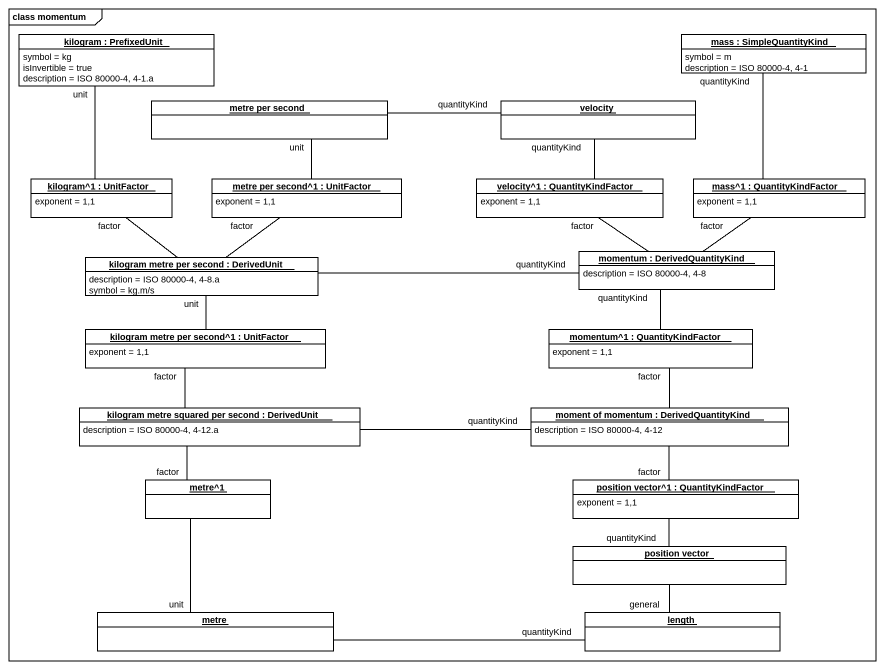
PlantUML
@startuml
mainframe class momentum
hide circle
hide empty members
object "kilogram : PrefixedUnit" as kilogram #FFFFFF {
  symbol = kg
  isInvertible = true
  description = ISO 80000-4, 4-1.a
}
object "mass : SimpleQuantityKind" as mass #FFFFFF {
  symbol = m
  description = ISO 80000-4, 4-1
}
object "metre per second" as metre_per_second #FFFFFF
object velocity #FFFFFF
object "kilogram^1 : UnitFactor" as kilogram_1 #FFFFFF {
  exponent = 1,1
}
object "metre per second^1 : UnitFactor" as metre_per_second_1 #FFFFFF {
  exponent = 1,1
}
object "velocity^1 : QuantityKindFactor" as velocity_1 #FFFFFF {
  exponent = 1,1
}
object "mass^1 : QuantityKindFactor" as mass_1 #FFFFFF {
  exponent = 1,1
}
object "kilogram metre per second : DerivedUnit" as kilogram_metre_per_second #FFFFFF {
  description = ISO 80000-4, 4-8.a
  symbol = kg.m/s
}
object "momentum : DerivedQuantityKind" as momentum #FFFFFF {
  description = ISO 80000-4, 4-8
}
object "kilogram metre per second^1 : UnitFactor" as kilogram_metre_per_second_1 #FFFFFF {
  exponent = 1,1
}
object "momentum^1 : QuantityKindFactor" as momentum_1 #FFFFFF {
  exponent = 1,1
}
object "kilogram metre squared per second : DerivedUnit" as kilogram_metre_squared_per #FFFFFF {
  description = ISO 80000-4, 4-12.a
}
object "moment of momentum : DerivedQuantityKind" as moment_of_momentum #FFFFFF {
  description = ISO 80000-4, 4-12
}
object "metre^1" as metre_1 #FFFFFF
object "position vector^1 : QuantityKindFactor" as position_vector_1 #FFFFFF {
  exponent = 1,1
}
object "position vector" as position_vector #FFFFFF
object metre #FFFFFF
object length #FFFFFF
kilogram -- kilogram_1 : unit
mass -- mass_1 : quantityKind
metre_per_second -right- velocity : quantityKind
metre_per_second -- metre_per_second_1 : unit
velocity -- velocity_1 : quantityKind
kilogram_1 -- kilogram_metre_per_second : factor
metre_per_second_1 -- kilogram_metre_per_second : factor
velocity_1 -- momentum : factor
mass_1 -- momentum : factor
kilogram_metre_per_second -right- momentum : quantityKind
kilogram_metre_per_second -- kilogram_metre_per_second_1 : unit
momentum -- momentum_1 : quantityKind
kilogram_metre_per_second_1 -- kilogram_metre_squared_per : factor
momentum_1 -- moment_of_momentum : factor
kilogram_metre_squared_per -right- moment_of_momentum : quantityKind
metre_1 -up- kilogram_metre_squared_per : factor
position_vector_1 -up- moment_of_momentum : factor
position_vector -up- position_vector_1 : quantityKind
position_vector -- length : general
metre -up- metre_1 : unit
metre -right- length : quantityKind
@enduml
